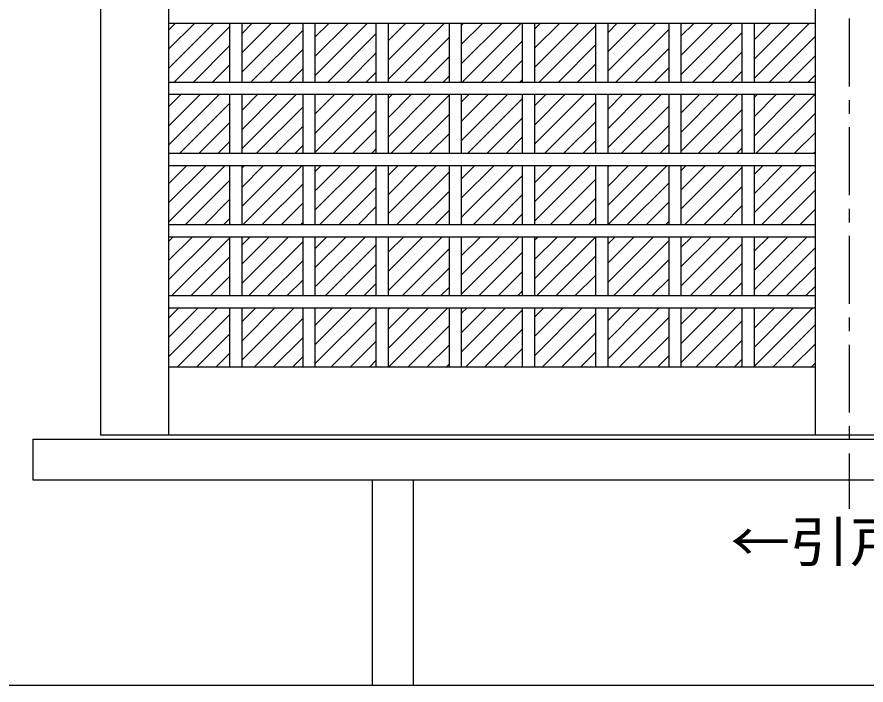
# Model space of a CAD drawing. Units: millimetres at full size, sheet at 1:10; details may follow other scales. Extents: x -1947 to 1953, y -1436 to 1392.
# Drawn here: x -1225 to -600, y -818 to -326 of the extents above; entities that cross this region are included whole.
import ezdxf
from ezdxf.enums import TextEntityAlignment as Align

# ---------------------------------------------------------------- set-up
doc = ezdxf.new("R2010")
doc.units = ezdxf.units.MM
doc.header["$LTSCALE"] = 10
doc.linetypes.add('CHAIN1', pattern=[8, 5, -1, 1, -1])
doc.linetypes.add('DASHED1', pattern=[1.8, 1.2, -0.6])
for name, color, linetype in [('4-1', 3, 'CHAIN1'), ('4-4', 7, 'DASHED1'), ('4-A', 3, 'Continuous'), ('4-C', 3, 'Continuous')]:
    doc.layers.add(name, color=color, linetype=linetype)
doc.styles.add('ＭＳ ゴシック', font='')
doc.styles.get('ＭＳ ゴシック').set_extended_font_data('MS Gothic')

msp = doc.modelspace()

# ---------------------------------------------------------------- linework, layer by layer
at = {"layer": '4-1'}
msp.add_line((-612.72, 152.51), (-612.72, -688.27), dxfattribs=at)
at = {"layer": '4-4', "linetype": 'Continuous'}
for p, q in [((-637.72, 86.01), (-637.72, -633.99)), ((-1213.72, -636.99), (-11.72, -636.99)), ((-61.72, -633.99), (-1163.72, -633.99)), ((-1213.72, -666.99), (-11.72, -666.99)), ((-963.72, -666.99), (-963.72, -817.99)), ((-933.72, -666.99), (-933.72, -817.99)), ((-1566.45, -817.99), (1321.11, -817.99))]:
    msp.add_line(p, q, dxfattribs=at)
at = {"layer": '4-A', "color": 7}
msp.add_line((-637.72, 86.01), (-637.72, -633.99), dxfattribs=at)
at = {"layer": '4-A'}
msp.add_line((-1113.72, -583.79), (-637.72, -583.79), dxfattribs=at)
at = {"layer": '4-C', "color": 7}
for p, q in [((-1163.72, 86.01), (-1163.72, -633.99)), ((-1113.72, 86.01), (-1113.72, -633.99)), ((-1213.72, -636.99), (-1213.72, -666.99))]:
    msp.add_line(p, q, dxfattribs=at)
at = {"layer": '4-C'}
for p, q in [((-637.72, 86.01), (-637.72, -633.99)), ((-1113.72, -330.79), (-637.72, -330.79)), ((-1113.72, -364.19), (-1080.32, -330.79)), ((-1113.72, -350.05), (-1094.46, -330.79)), ((-1113.72, -335.9), (-1108.61, -330.79)), ((-1068.83, -330.79), (-1068.83, -374.19)), ((-1059.83, -330.79), (-1059.83, -374.19)), ((-1059.83, -366.87), (-1023.75, -330.79)), ((-1059.83, -352.73), (-1037.9, -330.79)), ((-1059.83, -338.58), (-1052.04, -330.79)), ((-1014.94, -330.79), (-1014.94, -374.19)), ((-1005.94, -330.79), (-1005.94, -374.19)), ((-1005.94, -369.55), (-967.19, -330.79)), ((-1005.94, -355.4), (-981.33, -330.79)), ((-1005.94, -341.26), (-995.47, -330.79)), ((-961.05, -330.79), (-961.05, -374.19)), ((-952.05, -330.79), (-952.05, -374.19)), ((-952.05, -372.23), (-910.62, -330.79)), ((-952.05, -358.08), (-924.76, -330.79)), ((-952.05, -343.94), (-938.9, -330.79)), ((-907.17, -330.79), (-907.17, -374.19)), ((-898.17, -330.79), (-898.17, -374.19)), ((-898.17, -360.76), (-868.19, -330.79)), ((-898.17, -346.62), (-882.33, -330.79)), ((-898.17, -332.48), (-896.47, -330.79)), ((-897.45, -374.19), (-854.05, -330.79)), ((-853.28, -330.79), (-853.28, -374.19)), ((-844.28, -330.79), (-844.28, -374.19)), ((-844.28, -363.44), (-811.62, -330.79)), ((-844.28, -349.3), (-825.76, -330.79)), ((-844.28, -335.16), (-839.91, -330.79)), ((-799.39, -330.79), (-799.39, -374.19)), ((-790.39, -330.79), (-790.39, -374.19)), ((-790.39, -366.12), (-755.05, -330.79)), ((-790.39, -351.98), (-769.2, -330.79)), ((-790.39, -337.84), (-783.34, -330.79)), ((-745.5, -330.79), (-745.5, -374.19)), ((-736.5, -330.79), (-736.5, -374.19)), ((-736.5, -368.8), (-698.49, -330.79)), ((-736.5, -354.66), (-712.63, -330.79)), ((-736.5, -340.52), (-726.77, -330.79)), ((-691.61, -330.79), (-691.61, -374.19)), ((-682.61, -330.79), (-682.61, -374.19)), ((-682.61, -371.48), (-641.92, -330.79)), ((-682.61, -357.34), (-656.06, -330.79)), ((-682.61, -343.2), (-670.2, -330.79)), ((-1109.58, -374.19), (-1068.83, -333.44)), ((-1053.01, -374.19), (-1014.94, -336.12)), ((-840.88, -374.19), (-799.39, -332.7)), ((-784.31, -374.19), (-745.5, -335.38)), ((-996.44, -374.19), (-961.05, -338.8)), ((-939.87, -374.19), (-907.17, -341.48)), ((-727.74, -374.19), (-691.61, -338.06)), ((-671.17, -374.19), (-637.72, -340.74)), ((-1095.44, -374.19), (-1068.83, -347.58)), ((-883.31, -374.19), (-853.28, -344.16)), ((-826.74, -374.19), (-799.39, -346.84)), ((-770.17, -374.19), (-745.5, -349.52)), ((-1038.87, -374.19), (-1014.94, -350.26)), ((-982.3, -374.19), (-961.05, -352.94)), ((-925.73, -374.19), (-907.17, -355.62)), ((-713.6, -374.19), (-691.61, -352.2)), ((-657.03, -374.19), (-637.72, -354.88)), ((-1081.3, -374.19), (-1068.83, -361.73)), ((-869.16, -374.19), (-853.28, -358.3)), ((-812.6, -374.19), (-799.39, -360.98)), ((-1024.73, -374.19), (-1014.94, -364.4)), ((-968.16, -374.19), (-961.05, -367.08)), ((-756.03, -374.19), (-745.5, -363.66)), ((-699.46, -374.19), (-691.61, -366.34)), ((-1113.72, -374.19), (-637.72, -374.19)), ((-911.59, -374.19), (-907.17, -369.76)), ((-855.02, -374.19), (-853.28, -372.44)), ((-642.89, -374.19), (-637.72, -369.02)), ((-1113.72, -383.19), (-637.72, -383.19)), ((-1113.72, -420.76), (-1076.15, -383.19)), ((-1113.72, -406.61), (-1090.3, -383.19)), ((-1113.72, -392.47), (-1104.44, -383.19)), ((-1068.83, -383.19), (-1068.83, -426.59)), ((-1059.83, -383.19), (-1059.83, -426.59)), ((-1059.83, -423.44), (-1019.59, -383.19)), ((-1059.83, -409.29), (-1033.73, -383.19)), ((-1059.83, -395.15), (-1047.87, -383.19)), ((-1014.94, -383.19), (-1014.94, -426.59)), ((-1005.94, -383.19), (-1005.94, -426.59)), ((-1005.94, -426.12), (-963.02, -383.19)), ((-1005.94, -411.97), (-977.16, -383.19)), ((-1005.94, -397.83), (-991.3, -383.19)), ((-1005.94, -383.69), (-1005.44, -383.19)), ((-961.05, -383.19), (-961.05, -426.59)), ((-952.05, -383.19), (-952.05, -426.59)), ((-952.05, -414.65), (-920.59, -383.19)), ((-952.05, -400.51), (-934.73, -383.19)), ((-952.05, -386.37), (-948.87, -383.19)), ((-949.85, -426.59), (-907.17, -383.91)), ((-907.17, -383.19), (-907.17, -426.59)), ((-898.17, -383.19), (-898.17, -426.59)), ((-898.17, -417.33), (-864.02, -383.19)), ((-898.17, -403.19), (-878.16, -383.19)), ((-898.17, -389.05), (-892.31, -383.19)), ((-893.28, -426.59), (-853.28, -386.59)), ((-853.28, -383.19), (-853.28, -426.59)), ((-844.28, -383.19), (-844.28, -426.59)), ((-844.28, -420.01), (-807.45, -383.19)), ((-844.28, -405.87), (-821.6, -383.19)), ((-844.28, -391.73), (-835.74, -383.19)), ((-799.39, -383.19), (-799.39, -426.59)), ((-790.39, -383.19), (-790.39, -426.59)), ((-790.39, -422.69), (-750.89, -383.19)), ((-790.39, -408.55), (-765.03, -383.19)), ((-790.39, -394.41), (-779.17, -383.19)), ((-745.5, -383.19), (-745.5, -426.59)), ((-736.5, -383.19), (-736.5, -426.59)), ((-736.5, -425.37), (-694.32, -383.19)), ((-736.5, -411.23), (-708.46, -383.19)), ((-736.5, -397.09), (-722.6, -383.19)), ((-691.61, -383.19), (-691.61, -426.59)), ((-682.61, -383.19), (-682.61, -426.59)), ((-682.61, -413.91), (-651.89, -383.19)), ((-682.61, -399.77), (-666.03, -383.19)), ((-682.61, -385.62), (-680.17, -383.19)), ((-681.15, -426.59), (-637.75, -383.19)), ((-1105.41, -426.59), (-1068.83, -390.01)), ((-1048.84, -426.59), (-1014.94, -392.69)), ((-836.71, -426.59), (-799.39, -389.27)), ((-780.14, -426.59), (-745.5, -391.95)), ((-992.27, -426.59), (-961.05, -395.37)), ((-935.71, -426.59), (-907.17, -398.05)), ((-723.57, -426.59), (-691.61, -394.62)), ((-667.01, -426.59), (-637.72, -397.3)), ((-1091.27, -426.59), (-1068.83, -404.15)), ((-879.14, -426.59), (-853.28, -400.73)), ((-822.57, -426.59), (-799.39, -403.41)), ((-766, -426.59), (-745.5, -406.09)), ((-1034.7, -426.59), (-1014.94, -406.83)), ((-978.13, -426.59), (-961.05, -409.51)), ((-921.56, -426.59), (-907.17, -412.19)), ((-709.43, -426.59), (-691.61, -408.77)), ((-652.86, -426.59), (-637.72, -411.45)), ((-1077.13, -426.59), (-1068.83, -418.29)), ((-865, -426.59), (-853.28, -414.87)), ((-808.43, -426.59), (-799.39, -417.55)), ((-1020.56, -426.59), (-1014.94, -420.97)), ((-963.99, -426.59), (-961.05, -423.65)), ((-751.86, -426.59), (-745.5, -420.23)), ((-695.29, -426.59), (-691.61, -422.91)), ((-1113.72, -426.59), (-637.72, -426.59)), ((-907.42, -426.59), (-907.17, -426.33)), ((-638.72, -426.59), (-637.72, -425.59)), ((-1113.72, -435.59), (-637.72, -435.59)), ((-1113.72, -477.32), (-1071.99, -435.59)), ((-1113.72, -463.18), (-1086.13, -435.59)), ((-1113.72, -449.04), (-1100.27, -435.59)), ((-1068.83, -435.59), (-1068.83, -478.99)), ((-1059.83, -435.59), (-1059.83, -478.99)), ((-1059.83, -465.86), (-1029.56, -435.59)), ((-1059.83, -451.72), (-1043.7, -435.59)), ((-1059.83, -437.58), (-1057.84, -435.59)), ((-1058.82, -478.99), (-1015.42, -435.59)), ((-1014.94, -435.59), (-1014.94, -478.99)), ((-1005.94, -435.59), (-1005.94, -478.99)), ((-1005.94, -468.54), (-972.99, -435.59)), ((-1005.94, -454.4), (-987.13, -435.59)), ((-1005.94, -440.26), (-1001.27, -435.59)), ((-961.05, -435.59), (-961.05, -478.99)), ((-952.05, -435.59), (-952.05, -478.99)), ((-952.05, -471.22), (-916.42, -435.59)), ((-952.05, -457.08), (-930.56, -435.59)), ((-952.05, -442.94), (-944.71, -435.59)), ((-907.17, -435.59), (-907.17, -478.99)), ((-898.17, -435.59), (-898.17, -478.99)), ((-898.17, -473.9), (-859.85, -435.59)), ((-898.17, -459.76), (-874, -435.59)), ((-898.17, -445.62), (-888.14, -435.59)), ((-853.28, -435.59), (-853.28, -478.99)), ((-844.28, -435.59), (-844.28, -478.99)), ((-844.28, -476.58), (-803.29, -435.59)), ((-844.28, -462.44), (-817.43, -435.59)), ((-844.28, -448.3), (-831.57, -435.59)), ((-799.39, -435.59), (-799.39, -478.99)), ((-790.39, -435.59), (-790.39, -478.99)), ((-790.39, -465.12), (-760.86, -435.59)), ((-790.39, -450.98), (-775, -435.59)), ((-790.39, -436.83), (-789.14, -435.59)), ((-790.12, -478.99), (-746.72, -435.59)), ((-745.5, -435.59), (-745.5, -478.99)), ((-736.5, -435.59), (-736.5, -478.99)), ((-736.5, -467.8), (-704.29, -435.59)), ((-736.5, -453.66), (-718.43, -435.59)), ((-736.5, -439.51), (-732.57, -435.59)), ((-733.55, -478.99), (-691.61, -437.05)), ((-691.61, -435.59), (-691.61, -478.99)), ((-682.61, -435.59), (-682.61, -478.99)), ((-682.61, -470.48), (-647.72, -435.59)), ((-682.61, -456.34), (-661.86, -435.59)), ((-682.61, -442.19), (-676.01, -435.59)), ((-1002.25, -478.99), (-961.05, -437.8)), ((-945.68, -478.99), (-907.17, -440.47)), ((-889.11, -478.99), (-853.28, -443.15)), ((-676.98, -478.99), (-637.72, -439.73)), ((-1101.24, -478.99), (-1068.83, -446.58)), ((-1044.67, -478.99), (-1014.94, -449.26)), ((-832.54, -478.99), (-799.39, -445.83)), ((-775.97, -478.99), (-745.5, -448.51)), ((-988.11, -478.99), (-961.05, -451.94)), ((-931.54, -478.99), (-907.17, -454.62)), ((-719.41, -478.99), (-691.61, -451.19)), ((-662.84, -478.99), (-637.72, -453.87)), ((-1087.1, -478.99), (-1068.83, -460.72)), ((-874.97, -478.99), (-853.28, -457.3)), ((-818.4, -478.99), (-799.39, -459.98)), ((-1030.53, -478.99), (-1014.94, -463.4)), ((-973.96, -478.99), (-961.05, -466.08)), ((-917.4, -478.99), (-907.17, -468.76)), ((-761.83, -478.99), (-745.5, -462.66)), ((-705.26, -478.99), (-691.61, -465.34)), ((-648.7, -478.99), (-637.72, -468.02)), ((-1072.96, -478.99), (-1068.83, -474.86)), ((-860.83, -478.99), (-853.28, -471.44)), ((-804.26, -478.99), (-799.39, -474.12)), ((-1113.72, -478.99), (-637.72, -478.99)), ((-1016.39, -478.99), (-1014.94, -477.54)), ((-747.69, -478.99), (-745.5, -476.8)), ((-1113.72, -487.99), (-637.72, -487.99)), ((-1113.72, -519.75), (-1081.96, -487.99)), ((-1113.72, -505.61), (-1096.1, -487.99)), ((-1113.72, -491.47), (-1110.24, -487.99)), ((-1111.22, -531.39), (-1068.83, -489)), ((-1068.83, -487.99), (-1068.83, -531.39)), ((-1059.83, -487.99), (-1059.83, -531.39)), ((-1059.83, -522.43), (-1025.39, -487.99)), ((-1059.83, -508.29), (-1039.53, -487.99)), ((-1059.83, -494.15), (-1053.67, -487.99)), ((-1054.65, -531.39), (-1014.94, -491.68)), ((-1014.94, -487.99), (-1014.94, -531.39)), ((-1005.94, -487.99), (-1005.94, -531.39)), ((-1005.94, -525.11), (-968.82, -487.99)), ((-1005.94, -510.97), (-982.96, -487.99)), ((-1005.94, -496.83), (-997.11, -487.99)), ((-961.05, -487.99), (-961.05, -531.39)), ((-952.05, -487.99), (-952.05, -531.39)), ((-952.05, -527.79), (-912.25, -487.99)), ((-952.05, -513.65), (-926.4, -487.99)), ((-952.05, -499.51), (-940.54, -487.99)), ((-907.17, -487.99), (-907.17, -531.39)), ((-898.17, -487.99), (-898.17, -531.39)), ((-898.17, -530.47), (-855.69, -487.99)), ((-898.17, -516.33), (-869.83, -487.99)), ((-898.17, -502.19), (-883.97, -487.99)), ((-898.17, -488.04), (-898.11, -487.99)), ((-853.28, -487.99), (-853.28, -531.39)), ((-844.28, -487.99), (-844.28, -531.39)), ((-844.28, -519.01), (-813.26, -487.99)), ((-844.28, -504.87), (-827.4, -487.99)), ((-844.28, -490.72), (-841.54, -487.99)), ((-842.52, -531.39), (-799.39, -488.26)), ((-799.39, -487.99), (-799.39, -531.39)), ((-790.39, -487.99), (-790.39, -531.39)), ((-790.39, -521.69), (-756.69, -487.99)), ((-790.39, -507.54), (-770.83, -487.99)), ((-790.39, -493.4), (-784.97, -487.99)), ((-785.95, -531.39), (-745.5, -490.94)), ((-745.5, -487.99), (-745.5, -531.39)), ((-736.5, -487.99), (-736.5, -531.39)), ((-736.5, -524.37), (-700.12, -487.99)), ((-736.5, -510.22), (-714.26, -487.99)), ((-736.5, -496.08), (-728.41, -487.99)), ((-729.38, -531.39), (-691.61, -493.62)), ((-691.61, -487.99), (-691.61, -531.39)), ((-682.61, -487.99), (-682.61, -531.39)), ((-682.61, -527.05), (-643.55, -487.99)), ((-682.61, -512.9), (-657.7, -487.99)), ((-682.61, -498.76), (-671.84, -487.99)), ((-998.08, -531.39), (-961.05, -494.36)), ((-941.51, -531.39), (-907.17, -497.04)), ((-884.94, -531.39), (-853.28, -499.72)), ((-672.81, -531.39), (-637.72, -496.3)), ((-1097.07, -531.39), (-1068.83, -503.15)), ((-1040.51, -531.39), (-1014.94, -505.83)), ((-828.37, -531.39), (-799.39, -502.4)), ((-771.81, -531.39), (-745.5, -505.08)), ((-983.94, -531.39), (-961.05, -508.51)), ((-927.37, -531.39), (-907.17, -511.19)), ((-715.24, -531.39), (-691.61, -507.76)), ((-658.67, -531.39), (-637.72, -510.44)), ((-1082.93, -531.39), (-1068.83, -517.29)), ((-870.8, -531.39), (-853.28, -513.87)), ((-814.23, -531.39), (-799.39, -516.54)), ((-1026.36, -531.39), (-1014.94, -519.97)), ((-969.8, -531.39), (-961.05, -522.65)), ((-757.66, -531.39), (-745.5, -519.22)), ((-701.1, -531.39), (-691.61, -521.9)), ((-644.53, -531.39), (-637.72, -524.58)), ((-913.23, -531.39), (-907.17, -525.33)), ((-856.66, -531.39), (-853.28, -528.01)), ((-800.09, -531.39), (-799.39, -530.69)), ((-1113.72, -531.39), (-637.72, -531.39)), ((-1113.72, -540.39), (-637.72, -540.39)), ((-1113.72, -576.32), (-1077.79, -540.39)), ((-1113.72, -562.18), (-1091.93, -540.39)), ((-1113.72, -548.04), (-1106.07, -540.39)), ((-1068.83, -540.39), (-1068.83, -583.79)), ((-1059.83, -540.39), (-1059.83, -583.79)), ((-1059.83, -579), (-1021.22, -540.39)), ((-1059.83, -564.86), (-1035.36, -540.39)), ((-1059.83, -550.71), (-1049.51, -540.39)), ((-1014.94, -540.39), (-1014.94, -583.79)), ((-1005.94, -540.39), (-1005.94, -583.79)), ((-1005.94, -581.68), (-964.65, -540.39)), ((-1005.94, -567.54), (-978.8, -540.39)), ((-1005.94, -553.39), (-992.94, -540.39)), ((-961.05, -540.39), (-961.05, -583.79)), ((-952.05, -540.39), (-952.05, -583.79)), ((-952.05, -570.22), (-922.23, -540.39)), ((-952.05, -556.07), (-936.37, -540.39)), ((-952.05, -541.93), (-950.51, -540.39)), ((-951.49, -583.79), (-908.09, -540.39)), ((-907.17, -540.39), (-907.17, -583.79)), ((-898.17, -540.39), (-898.17, -583.79)), ((-898.17, -572.9), (-865.66, -540.39)), ((-898.17, -558.75), (-879.8, -540.39)), ((-898.17, -544.61), (-893.94, -540.39)), ((-894.92, -583.79), (-853.28, -542.15)), ((-853.28, -540.39), (-853.28, -583.79)), ((-844.28, -540.39), (-844.28, -583.79)), ((-844.28, -575.58), (-809.09, -540.39)), ((-844.28, -561.43), (-823.23, -540.39)), ((-844.28, -547.29), (-837.37, -540.39)), ((-799.39, -540.39), (-799.39, -583.79)), ((-790.39, -540.39), (-790.39, -583.79)), ((-790.39, -578.26), (-752.52, -540.39)), ((-790.39, -564.11), (-766.66, -540.39)), ((-790.39, -549.97), (-780.81, -540.39)), ((-745.5, -540.39), (-745.5, -583.79)), ((-736.5, -540.39), (-736.5, -583.79)), ((-736.5, -580.93), (-695.95, -540.39)), ((-736.5, -566.79), (-710.1, -540.39)), ((-736.5, -552.65), (-724.24, -540.39)), ((-691.61, -540.39), (-691.61, -583.79)), ((-682.61, -540.39), (-682.61, -583.79)), ((-682.61, -583.61), (-639.38, -540.39)), ((-682.61, -569.47), (-653.53, -540.39)), ((-682.61, -555.33), (-667.67, -540.39)), ((-682.61, -541.19), (-681.81, -540.39)), ((-1107.05, -583.79), (-1068.83, -545.57)), ((-1050.48, -583.79), (-1014.94, -548.25)), ((-838.35, -583.79), (-799.39, -544.83)), ((-781.78, -583.79), (-745.5, -547.51)), ((-993.91, -583.79), (-961.05, -550.93)), ((-937.34, -583.79), (-907.17, -553.61)), ((-880.77, -583.79), (-853.28, -556.29)), ((-725.21, -583.79), (-691.61, -550.19)), ((-668.64, -583.79), (-637.72, -552.87)), ((-1092.91, -583.79), (-1068.83, -559.71)), ((-1036.34, -583.79), (-1014.94, -562.39)), ((-824.21, -583.79), (-799.39, -558.97)), ((-767.64, -583.79), (-745.5, -561.65)), ((-979.77, -583.79), (-961.05, -565.07)), ((-923.2, -583.79), (-907.17, -567.75)), ((-711.07, -583.79), (-691.61, -564.33)), ((-654.5, -583.79), (-637.72, -567.01)), ((-1078.76, -583.79), (-1068.83, -573.86)), ((-866.63, -583.79), (-853.28, -570.43)), ((-810.06, -583.79), (-799.39, -573.11)), ((-1022.2, -583.79), (-1014.94, -576.54)), ((-965.63, -583.79), (-961.05, -579.22)), ((-753.5, -583.79), (-745.5, -575.79)), ((-696.93, -583.79), (-691.61, -578.47)), ((-640.36, -583.79), (-637.72, -581.15)), ((-909.06, -583.79), (-907.17, -581.9))]:
    msp.add_line(p, q, dxfattribs=at)

# ---------------------------------------------------------------- texts
at = {"layer": '4-4', "style": 'ＭＳ ゴシック', "width": 1.1}
msp.add_text('←引戸→', height=29.33, dxfattribs=at).set_placement((-700.11, -736.11), align=Align.BOTTOM_LEFT)

doc.saveas('drawing.dxf')
